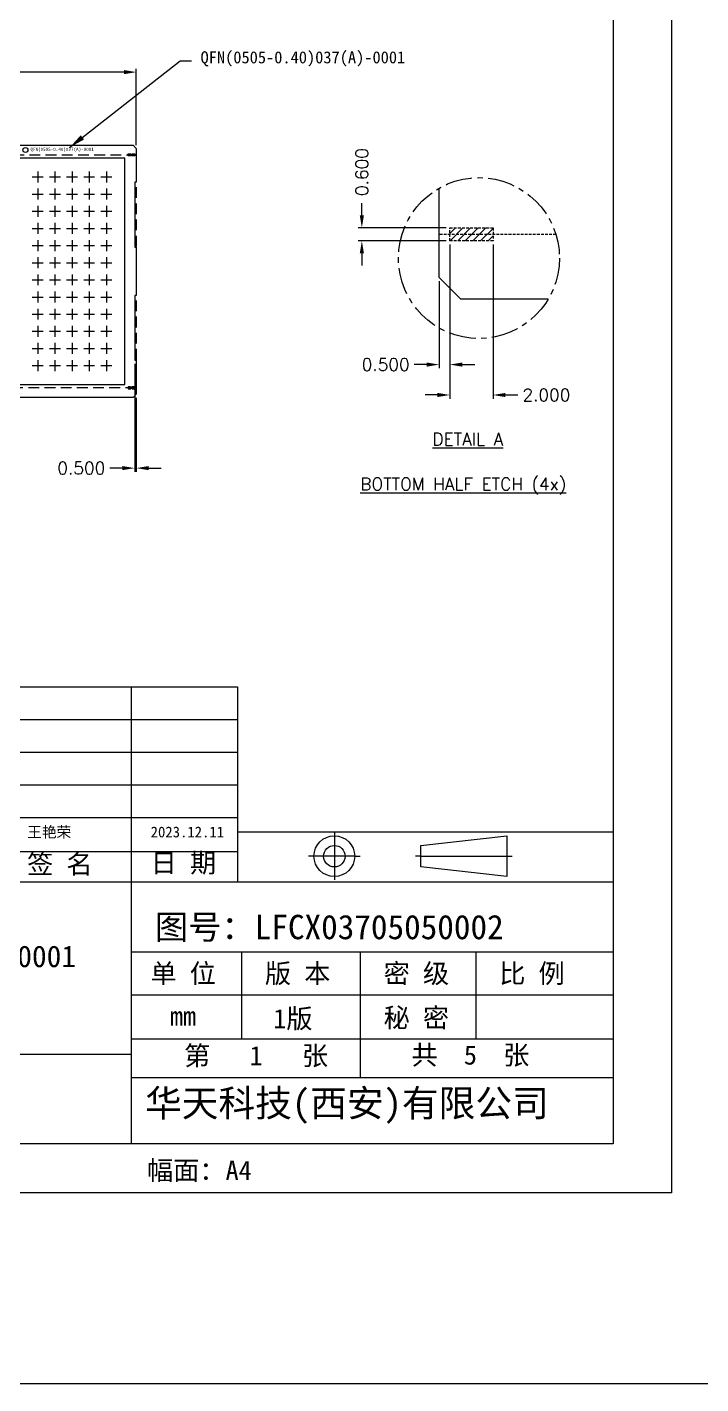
# Model space of a CAD drawing. Header units: millimetres. Extents: x 4026 to 4299, y 1527 to 1783.
# Drawn here: x 4142 to 4204.4, y 1526.9 to 1652.7 of the extents above; entities that cross this region are included whole.
import ezdxf
from ezdxf.lldxf.tags import DXFTag

# ---------------------------------------------------------------- set-up
doc = ezdxf.new("R2010")
doc.units = ezdxf.units.MM
doc.linetypes.add('CENTER', pattern=[2, 1.25, -0.25, 0.25, -0.25])
doc.linetypes.add('HIDDEN', pattern=[0.375, 0.25, -0.125])
for name, color, linetype in [('1', 7, 'Continuous'), ('1D', 4, 'Continuous'), ('中心线', 1, 'CENTER'), ('图层1实体', 7, 'Continuous')]:
    doc.layers.add(name, color=color, linetype=linetype)
doc.layers.add('标注线', color=3, linetype='Continuous', lineweight=18)
doc.styles.add('SIMPLEX', font='SIMPLEX')
doc.styles.get("Standard").update_dxf_attribs({"font": ''})
doc.styles.add('宋体', font='')
doc.styles.get('Standard').set_extended_font_data('SimSun')
doc.styles.get('宋体').set_extended_font_data('SimSun')
tags = doc.linetypes.add('BORDER', pattern=[8.75, 2.5, -1.25, 2.5, -1.25, 0, -1.25]).pattern_tags.tags
tags[14:15] = [DXFTag(74, 4), DXFTag(75, 0), DXFTag(340, '0'), DXFTag(46, 1.0), DXFTag(50, 0.0), DXFTag(44, 0.0), DXFTag(45, 0.0)]
tags[12:13] = [DXFTag(74, 4), DXFTag(75, 0), DXFTag(340, '0'), DXFTag(46, 1.0), DXFTag(50, 0.0), DXFTag(44, 0.0), DXFTag(45, 0.0)]
tags[10:11] = [DXFTag(74, 4), DXFTag(75, 0), DXFTag(340, '0'), DXFTag(46, 1.0), DXFTag(50, 0.0), DXFTag(44, 0.0), DXFTag(45, 0.0)]
tags[8:9] = [DXFTag(74, 4), DXFTag(75, 0), DXFTag(340, '0'), DXFTag(46, 1.0), DXFTag(50, 0.0), DXFTag(44, 0.0), DXFTag(45, 0.0)]
tags[6:7] = [DXFTag(74, 4), DXFTag(75, 0), DXFTag(340, '0'), DXFTag(46, 1.0), DXFTag(50, 0.0), DXFTag(44, 0.0), DXFTag(45, 0.0)]
tags[4:5] = [DXFTag(74, 4), DXFTag(75, 0), DXFTag(340, '0'), DXFTag(46, 1.0), DXFTag(50, 0.0), DXFTag(44, 0.0), DXFTag(45, 0.0)]
doc.dimstyles.get("Standard").update_dxf_attribs({"dimtxt": 0.18, "dimasz": 0.18, "dimexe": 0.18, "dimexo": 0.0625, "dimgap": 0.09, "dimtad": 0, "dimtih": 1, "dimtoh": 1, "dimdec": 4, "dimzin": 0, "dimdsep": 46, "dimtxsty": 'Standard', "dimcen": 0.09, "dimadec": 0, "dimazin": 0, "dimtfac": 1, "dimtdec": 4, "dimtofl": 0, "dimtmove": 0, "dimatfit": 3, "dimfxl": 1, "dimtolj": 1, "dimtzin": 0, "dimarcsym": 0})

msp = doc.modelspace()

# ---------------------------------------------------------------- hatches: boundary and pattern name
at = {"layer": '1D', "lineweight": 5}
h = msp.add_hatch(dxfattribs=at)
h.set_pattern_fill('ANSI31', color=256, scale=0.6, style=0)
h.set_pattern_definition([(45, (3795.25885, 1640.641675), (-0.053033009, 0.053033009), [])])
h.paths.add_polyline_path([(4074.8289, 1640.9581), (4074.8289, 1640.7781), (4075.4289, 1640.7781), (4075.4289, 1640.9581)])
h.paths.add_polyline_path([(4074.8289, 1619.1781), (4074.8289, 1619.3581), (4075.4289, 1619.3581), (4075.4289, 1619.1781)])
h.paths.add_polyline_path([(4151.3289, 1619.3581), (4151.3289, 1619.1781), (4151.9289, 1619.1781), (4151.9289, 1619.3581)])
h.paths.add_polyline_path([(4151.3289, 1640.7781), (4151.3289, 1640.9581), (4151.9289, 1640.9581), (4151.9289, 1640.7781)])
h = msp.add_hatch(dxfattribs=at)
h.set_pattern_fill('ANSI31', color=256, scale=4, style=0)
h.set_pattern_definition([(45, (3661.0486, 1717.37435), (-0.3535534, 0.3535534), [])])
h.paths.add_polyline_path([(4181.1303, 1632.8933), (4181.1303, 1634.0933), (4185.1303, 1634.0933), (4185.1303, 1632.8933)])

# ---------------------------------------------------------------- linework, layer by layer
at = {"lineweight": 5}
msp.add_lwpolyline([(4026.0599, 1782.5975), (4298.8444, 1782.5975), (4298.8444, 1526.9022), (4026.0599, 1526.9022)], close=True, dxfattribs=at)
at = {"layer": '1', "lineweight": 5}
for p, q in [((4074.9789, 1641.7681, 0.0291), (4151.7789, 1641.7681, 0.0291)), ((4151.7789, 1641.7681, 0.0291), (4152.0789, 1641.4681, 0.0291)), ((4152.0789, 1641.4681, 0.0291), (4152.0789, 1638.3181, 0.0291)), ((4152.0789, 1638.3181, 0.0291), (4151.9289, 1638.3181, 0.0291)), ((4151.9289, 1638.3181, 0.0291), (4151.9289, 1632.3181, 0.0291)), ((4151.9289, 1632.3181, 0.0291), (4152.0789, 1632.3181, 0.0291)), ((4152.0789, 1632.3181, 0.0291), (4152.0789, 1627.8181, 0.0291)), ((4152.0789, 1627.8181, 0.0291), (4151.9289, 1627.8181, 0.0291)), ((4151.9289, 1627.8181, 0.0291), (4151.9289, 1621.8181, 0.0291)), ((4151.9289, 1621.8181, 0.0291), (4152.0789, 1621.8181, 0.0291)), ((4152.0789, 1621.8181, 0.0291), (4152.0789, 1618.6681, 0.0291)), ((4151.7789, 1618.3681, 0.0291), (4074.9789, 1618.3681, 0.0291)), ((4152.0789, 1618.6681, 0.0291), (4151.7789, 1618.3681, 0.0291))]:
    msp.add_line(p, q, dxfattribs=at)
at = {"layer": '1', "lineweight": 5, "elevation": 0.0291}
msp.add_lwpolyline([(4190.2403, 1627.4933), (4182.1303, 1627.4933), (4180.1303, 1629.4933), (4180.1303, 1637.7746)], dxfattribs=at)
at = {"layer": '1', "lineweight": 5}
msp.add_circle((4141.8039, 1641.3145, 0.0291), 0.2286, dxfattribs=at)
at = {"layer": '1D', "linetype": 'HIDDEN', "lineweight": 5}
for p, q in [((4180.1303, 1633.4933, 0.0291), (4180.1303, 1637.7746, 0.0291)), ((4190.9474, 1633.4933, 0.0291), (4180.1303, 1633.4933, 0.0291))]:
    msp.add_line(p, q, dxfattribs=at)
at = {"layer": '1D', "linetype": 'HIDDEN', "lineweight": 5, "ltscale": 4, "elevation": 0.0291}
msp.add_lwpolyline([(4152.0789, 1619.2681), (4074.6789, 1619.2681), (4074.6789, 1640.8681), (4152.0789, 1640.8681)], close=True, dxfattribs=at)
at = {"layer": '1D', "lineweight": 5, "elevation": 0.0291}
msp.add_lwpolyline([(4076.0289, 1619.5681), (4151.0289, 1619.5681), (4151.0289, 1640.5681), (4076.0289, 1640.5681)], close=True, dxfattribs=at)
at = {"layer": '1D', "linetype": 'HIDDEN', "lineweight": 5, "elevation": 0.0291}
for points in [[(4151.9289, 1640.9581), (4151.9289, 1640.7781), (4151.3289, 1640.7781), (4151.3289, 1640.9581)], [(4181.1303, 1632.8933), (4181.1303, 1634.0933), (4185.1303, 1634.0933), (4185.1303, 1632.8933)], [(4151.9289, 1619.1781), (4151.9289, 1619.3581), (4151.3289, 1619.3581), (4151.3289, 1619.1781)]]:
    msp.add_lwpolyline(points, close=True, dxfattribs=at)
at = {"layer": '1D', "color": 2, "linetype": 'CENTER', "lineweight": 5, "ltscale": 2}
msp.add_circle((4183.8202, 1631.2916, 0.0291), 7.4595, dxfattribs=at)
at = {"layer": '中心线', "linetype": 'CENTER', "lineweight": 5}
for p, q in [((4142.9439, 1639.3203, 0.0291), (4142.9439, 1638.3059, 0.0291)), ((4144.5339, 1639.3203, 0.0291), (4144.5339, 1638.3059, 0.0291)), ((4146.1239, 1639.3203, 0.0291), (4146.1239, 1638.3059, 0.0291)), ((4147.7139, 1639.3203, 0.0291), (4147.7139, 1638.3059, 0.0291)), ((4149.3039, 1639.3203, 0.0291), (4149.3039, 1638.3059, 0.0291)), ((4142.4367, 1638.8131, 0.0291), (4143.4511, 1638.8131, 0.0291)), ((4144.0267, 1638.8131, 0.0291), (4145.0411, 1638.8131, 0.0291)), ((4145.6167, 1638.8131, 0.0291), (4146.6311, 1638.8131, 0.0291)), ((4147.2067, 1638.8131, 0.0291), (4148.2211, 1638.8131, 0.0291)), ((4148.7967, 1638.8131, 0.0291), (4149.8111, 1638.8131, 0.0291)), ((4142.4367, 1637.2231, 0.0291), (4143.4511, 1637.2231, 0.0291)), ((4142.9439, 1637.7303, 0.0291), (4142.9439, 1636.7159, 0.0291)), ((4144.0267, 1637.2231, 0.0291), (4145.0411, 1637.2231, 0.0291)), ((4144.5339, 1637.7303, 0.0291), (4144.5339, 1636.7159, 0.0291)), ((4145.6167, 1637.2231, 0.0291), (4146.6311, 1637.2231, 0.0291)), ((4146.1239, 1637.7303, 0.0291), (4146.1239, 1636.7159, 0.0291)), ((4147.2067, 1637.2231, 0.0291), (4148.2211, 1637.2231, 0.0291)), ((4147.7139, 1637.7303, 0.0291), (4147.7139, 1636.7159, 0.0291)), ((4148.7967, 1637.2231, 0.0291), (4149.8111, 1637.2231, 0.0291)), ((4149.3039, 1637.7303, 0.0291), (4149.3039, 1636.7159, 0.0291)), ((4142.4367, 1635.6331, 0.0291), (4143.4511, 1635.6331, 0.0291)), ((4142.9439, 1636.1403, 0.0291), (4142.9439, 1635.1259, 0.0291)), ((4144.0267, 1635.6331, 0.0291), (4145.0411, 1635.6331, 0.0291)), ((4144.5339, 1636.1403, 0.0291), (4144.5339, 1635.1259, 0.0291)), ((4145.6167, 1635.6331, 0.0291), (4146.6311, 1635.6331, 0.0291)), ((4146.1239, 1636.1403, 0.0291), (4146.1239, 1635.1259, 0.0291)), ((4147.2067, 1635.6331, 0.0291), (4148.2211, 1635.6331, 0.0291)), ((4147.7139, 1636.1403, 0.0291), (4147.7139, 1635.1259, 0.0291)), ((4148.7967, 1635.6331, 0.0291), (4149.8111, 1635.6331, 0.0291)), ((4149.3039, 1636.1403, 0.0291), (4149.3039, 1635.1259, 0.0291)), ((4142.9439, 1634.5503, 0.0291), (4142.9439, 1633.5359, 0.0291)), ((4144.5339, 1634.5503, 0.0291), (4144.5339, 1633.5359, 0.0291)), ((4146.1239, 1634.5503, 0.0291), (4146.1239, 1633.5359, 0.0291)), ((4147.7139, 1634.5503, 0.0291), (4147.7139, 1633.5359, 0.0291)), ((4149.3039, 1634.5503, 0.0291), (4149.3039, 1633.5359, 0.0291)), ((4142.4367, 1634.0431, 0.0291), (4143.4511, 1634.0431, 0.0291)), ((4142.9439, 1632.9603, 0.0291), (4142.9439, 1631.9459, 0.0291)), ((4144.0267, 1634.0431, 0.0291), (4145.0411, 1634.0431, 0.0291)), ((4144.5339, 1632.9603, 0.0291), (4144.5339, 1631.9459, 0.0291)), ((4145.6167, 1634.0431, 0.0291), (4146.6311, 1634.0431, 0.0291)), ((4146.1239, 1632.9603, 0.0291), (4146.1239, 1631.9459, 0.0291)), ((4147.2067, 1634.0431, 0.0291), (4148.2211, 1634.0431, 0.0291)), ((4147.7139, 1632.9603, 0.0291), (4147.7139, 1631.9459, 0.0291)), ((4148.7967, 1634.0431, 0.0291), (4149.8111, 1634.0431, 0.0291)), ((4149.3039, 1632.9603, 0.0291), (4149.3039, 1631.9459, 0.0291)), ((4142.4367, 1632.4531, 0.0291), (4143.4511, 1632.4531, 0.0291)), ((4144.0267, 1632.4531, 0.0291), (4145.0411, 1632.4531, 0.0291)), ((4145.6167, 1632.4531, 0.0291), (4146.6311, 1632.4531, 0.0291)), ((4147.2067, 1632.4531, 0.0291), (4148.2211, 1632.4531, 0.0291)), ((4148.7967, 1632.4531, 0.0291), (4149.8111, 1632.4531, 0.0291)), ((4142.4367, 1630.8631, 0.0291), (4143.4511, 1630.8631, 0.0291)), ((4142.9439, 1631.3703, 0.0291), (4142.9439, 1630.3559, 0.0291)), ((4144.0267, 1630.8631, 0.0291), (4145.0411, 1630.8631, 0.0291)), ((4144.5339, 1631.3703, 0.0291), (4144.5339, 1630.3559, 0.0291)), ((4145.6167, 1630.8631, 0.0291), (4146.6311, 1630.8631, 0.0291)), ((4146.1239, 1631.3703, 0.0291), (4146.1239, 1630.3559, 0.0291)), ((4147.2067, 1630.8631, 0.0291), (4148.2211, 1630.8631, 0.0291)), ((4147.7139, 1631.3703, 0.0291), (4147.7139, 1630.3559, 0.0291)), ((4148.7967, 1630.8631, 0.0291), (4149.8111, 1630.8631, 0.0291)), ((4149.3039, 1631.3703, 0.0291), (4149.3039, 1630.3559, 0.0291)), ((4142.4367, 1629.2731, 0.0291), (4143.4511, 1629.2731, 0.0291)), ((4142.9439, 1629.7803, 0.0291), (4142.9439, 1628.7659, 0.0291)), ((4144.0267, 1629.2731, 0.0291), (4145.0411, 1629.2731, 0.0291)), ((4144.5339, 1629.7803, 0.0291), (4144.5339, 1628.7659, 0.0291)), ((4145.6167, 1629.2731, 0.0291), (4146.6311, 1629.2731, 0.0291)), ((4146.1239, 1629.7803, 0.0291), (4146.1239, 1628.7659, 0.0291)), ((4147.2067, 1629.2731, 0.0291), (4148.2211, 1629.2731, 0.0291)), ((4147.7139, 1629.7803, 0.0291), (4147.7139, 1628.7659, 0.0291)), ((4148.7967, 1629.2731, 0.0291), (4149.8111, 1629.2731, 0.0291)), ((4149.3039, 1629.7803, 0.0291), (4149.3039, 1628.7659, 0.0291)), ((4142.9439, 1628.1903, 0.0291), (4142.9439, 1627.1759, 0.0291)), ((4144.5339, 1628.1903, 0.0291), (4144.5339, 1627.1759, 0.0291)), ((4146.1239, 1628.1903, 0.0291), (4146.1239, 1627.1759, 0.0291)), ((4147.7139, 1628.1903, 0.0291), (4147.7139, 1627.1759, 0.0291)), ((4149.3039, 1628.1903, 0.0291), (4149.3039, 1627.1759, 0.0291)), ((4142.4367, 1627.6831, 0.0291), (4143.4511, 1627.6831, 0.0291)), ((4144.0267, 1627.6831, 0.0291), (4145.0411, 1627.6831, 0.0291)), ((4145.6167, 1627.6831, 0.0291), (4146.6311, 1627.6831, 0.0291)), ((4147.2067, 1627.6831, 0.0291), (4148.2211, 1627.6831, 0.0291)), ((4148.7967, 1627.6831, 0.0291), (4149.8111, 1627.6831, 0.0291)), ((4142.4367, 1626.0931, 0.0291), (4143.4511, 1626.0931, 0.0291)), ((4142.9439, 1626.6003, 0.0291), (4142.9439, 1625.5859, 0.0291)), ((4144.0267, 1626.0931, 0.0291), (4145.0411, 1626.0931, 0.0291)), ((4144.5339, 1626.6003, 0.0291), (4144.5339, 1625.5859, 0.0291)), ((4145.6167, 1626.0931, 0.0291), (4146.6311, 1626.0931, 0.0291)), ((4146.1239, 1626.6003, 0.0291), (4146.1239, 1625.5859, 0.0291)), ((4147.2067, 1626.0931, 0.0291), (4148.2211, 1626.0931, 0.0291)), ((4147.7139, 1626.6003, 0.0291), (4147.7139, 1625.5859, 0.0291)), ((4148.7967, 1626.0931, 0.0291), (4149.8111, 1626.0931, 0.0291)), ((4149.3039, 1626.6003, 0.0291), (4149.3039, 1625.5859, 0.0291)), ((4142.4367, 1624.5031, 0.0291), (4143.4511, 1624.5031, 0.0291)), ((4142.9439, 1625.0103, 0.0291), (4142.9439, 1623.9959, 0.0291)), ((4144.0267, 1624.5031, 0.0291), (4145.0411, 1624.5031, 0.0291)), ((4144.5339, 1625.0103, 0.0291), (4144.5339, 1623.9959, 0.0291)), ((4145.6167, 1624.5031, 0.0291), (4146.6311, 1624.5031, 0.0291)), ((4146.1239, 1625.0103, 0.0291), (4146.1239, 1623.9959, 0.0291)), ((4147.2067, 1624.5031, 0.0291), (4148.2211, 1624.5031, 0.0291)), ((4147.7139, 1625.0103, 0.0291), (4147.7139, 1623.9959, 0.0291)), ((4148.7967, 1624.5031, 0.0291), (4149.8111, 1624.5031, 0.0291)), ((4149.3039, 1625.0103, 0.0291), (4149.3039, 1623.9959, 0.0291)), ((4142.4367, 1622.9131, 0.0291), (4143.4511, 1622.9131, 0.0291)), ((4142.9439, 1623.4203, 0.0291), (4142.9439, 1622.4059, 0.0291)), ((4144.0267, 1622.9131, 0.0291), (4145.0411, 1622.9131, 0.0291)), ((4144.5339, 1623.4203, 0.0291), (4144.5339, 1622.4059, 0.0291)), ((4145.6167, 1622.9131, 0.0291), (4146.6311, 1622.9131, 0.0291)), ((4146.1239, 1623.4203, 0.0291), (4146.1239, 1622.4059, 0.0291)), ((4147.2067, 1622.9131, 0.0291), (4148.2211, 1622.9131, 0.0291)), ((4147.7139, 1623.4203, 0.0291), (4147.7139, 1622.4059, 0.0291)), ((4148.7967, 1622.9131, 0.0291), (4149.8111, 1622.9131, 0.0291)), ((4149.3039, 1623.4203, 0.0291), (4149.3039, 1622.4059, 0.0291)), ((4142.9439, 1621.8303, 0.0291), (4142.9439, 1620.8159, 0.0291)), ((4144.5339, 1621.8303, 0.0291), (4144.5339, 1620.8159, 0.0291)), ((4146.1239, 1621.8303, 0.0291), (4146.1239, 1620.8159, 0.0291)), ((4147.7139, 1621.8303, 0.0291), (4147.7139, 1620.8159, 0.0291)), ((4149.3039, 1621.8303, 0.0291), (4149.3039, 1620.8159, 0.0291)), ((4142.4367, 1621.3231, 0.0291), (4143.4511, 1621.3231, 0.0291)), ((4144.0267, 1621.3231, 0.0291), (4145.0411, 1621.3231, 0.0291)), ((4145.6167, 1621.3231, 0.0291), (4146.6311, 1621.3231, 0.0291)), ((4147.2067, 1621.3231, 0.0291), (4148.2211, 1621.3231, 0.0291)), ((4148.7967, 1621.3231, 0.0291), (4149.8111, 1621.3231, 0.0291))]:
    msp.add_line(p, q, dxfattribs=at)
at = {"layer": '图层1实体', "lineweight": 5}
for p, q in [((4108.4072, 1591.5422, 0.0616), (4161.4592, 1591.5422, 0.0616)), ((4151.5979, 1591.5422, 0.0616), (4151.5979, 1573.4623, 0.0616)), ((4161.4592, 1591.5422, 0.0616), (4161.4592, 1573.4623, 0.0616)), ((4108.4072, 1588.5149, 0.0616), (4161.4592, 1588.5149, 0.0616)), ((4108.4072, 1585.4876, 0.0616), (4161.4592, 1585.4876, 0.0616)), ((4108.4072, 1582.4603, 0.0616), (4161.4592, 1582.4603, 0.0616)), ((4108.4072, 1579.4329, 0.0616), (4161.4592, 1579.4329, 0.0616)), ((4161.4592, 1578.1008, 0.0616), (4196.2588, 1578.1008, 0.0616)), ((4108.4072, 1576.2615, 0.0616), (4161.4592, 1576.2615, 0.0616)), ((4108.4072, 1573.4623, 0.0616), (4196.2588, 1573.4623, 0.0616)), ((4151.5979, 1573.4623, 0.0616), (4151.5979, 1549.1553, 0.0616)), ((4151.5979, 1566.9576, 0.0616), (4196.2588, 1566.9576, 0.0616)), ((4161.816, 1566.8757, 0.0616), (4161.816, 1558.8806, 0.0616)), ((4172.8145, 1566.8757, 0.0616), (4172.8145, 1555.3239, 0.0616)), ((4183.5274, 1566.8757, 0.0616), (4183.5274, 1558.8806, 0.0616)), ((4151.5979, 1562.9834, 0.0616), (4196.2588, 1562.9834, 0.0616)), ((4151.5979, 1558.8806, 0.0616), (4196.2588, 1558.8806, 0.0616)), ((4151.5979, 1557.4459, 0.0616), (4039.6873, 1557.4459, 0.0616)), ((4151.5979, 1555.3239, 0.0616), (4196.2588, 1555.3239, 0.0616))]:
    msp.add_line(p, q, dxfattribs=at)
at = {"layer": '图层1实体', "color": 1, "linetype": 'BORDER', "lineweight": 5}
for p, q in [((4170.4251, 1577.9954, 0.0616), (4170.4251, 1575.8309, 0.0616)), ((4168.5345, 1575.8309, 0.0616), (4168.037, 1575.8309, 0.0616)), ((4170.4251, 1575.8309, 0.0616), (4168.5345, 1575.8309, 0.0616)), ((4170.4251, 1575.8309, 0.0616), (4170.4251, 1573.6346, 0.0616)), ((4172.3157, 1575.8309, 0.0616), (4170.4251, 1575.8309, 0.0616)), ((4172.3157, 1575.8309, 0.0616), (4172.8132, 1575.8309, 0.0616)), ((4178.4382, 1575.8309, 0.0616), (4177.9407, 1575.8309, 0.0616)), ((4178.4382, 1575.8309, 0.0616), (4186.3986, 1575.8309, 0.0616)), ((4186.3986, 1575.8309, 0.0616), (4186.8961, 1575.8309, 0.0616))]:
    msp.add_line(p, q, dxfattribs=at)
at = {"layer": '图层1实体', "color": 6, "linetype": 'Continuous', "lineweight": 5}
for p, q in [((4178.4382, 1576.8259, 0.0616), (4186.3986, 1577.7215, 0.0616)), ((4186.3986, 1577.7215, 0.0616), (4186.3986, 1573.9403, 0.0616)), ((4178.4382, 1574.8358, 0.0616), (4178.4382, 1576.8259, 0.0616)), ((4186.3986, 1573.9403, 0.0616), (4178.4382, 1574.8358, 0.0616))]:
    msp.add_line(p, q, dxfattribs=at)
at = {"layer": '图层1实体', "lineweight": 5, "elevation": 0.0616}
for points in [[(4039.6873, 1769.5311), (4201.651, 1769.5311), (4201.651, 1544.6229), (4039.6873, 1544.6229)], [(4059.0431, 1764.9714), (4196.2588, 1764.9714), (4196.2588, 1549.1553), (4059.0431, 1549.1553)]]:
    msp.add_lwpolyline(points, close=True, dxfattribs=at)
at = {"layer": '图层1实体', "color": 6, "linetype": 'Continuous', "lineweight": 5}
for radius in [1.8906, 0.9951]:
    msp.add_circle((4170.4251, 1575.8309, 0.0616), radius, dxfattribs=at)
at = {"layer": '标注线', "lineweight": 5}
for p, q in [((4150.9289, 1648.5392, 0.0291), (4120.9758, 1648.5392, 0.0291)), ((4152.0789, 1641.7681, 0.0291), (4152.0789, 1648.8392, 0.0291)), ((4172.9738, 1635.2433, 0.0291), (4172.9738, 1636.3933, 0.0291)), ((4180.7853, 1634.0933, 0.0291), (4172.6288, 1634.0933, 0.0291)), ((4180.7853, 1632.8933, 0.0291), (4172.6288, 1632.8933, 0.0291)), ((4172.9738, 1631.7433, 0.0291), (4172.9738, 1630.5933, 0.0291)), ((4181.1303, 1632.5483, 0.0291), (4181.1303, 1621.0731, 0.0291)), ((4181.1303, 1632.5483, 0.0291), (4181.1303, 1618.2529, 0.0291)), ((4185.1303, 1632.5483, 0.0291), (4185.1303, 1618.2529, 0.0291)), ((4180.1303, 1629.1483, 0.0291), (4180.1303, 1621.0731, 0.0291)), ((4151.9289, 1621.4731, 0.0291), (4151.9289, 1611.4732, 0.0291)), ((4178.9803, 1621.4181, 0.0291), (4177.8303, 1621.4181, 0.0291)), ((4182.2803, 1621.4181, 0.0291), (4183.4303, 1621.4181, 0.0291)), ((4152.0789, 1618.3231, 0.0291), (4152.0789, 1611.4732, 0.0291)), ((4179.9803, 1618.5979, 0.0291), (4178.8303, 1618.5979, 0.0291)), ((4186.2803, 1618.5979, 0.0291), (4187.4303, 1618.5979, 0.0291)), ((4150.7789, 1611.8182, 0.0291), (4149.6289, 1611.8182, 0.0291)), ((4153.2289, 1611.8182, 0.0291), (4154.3789, 1611.8182, 0.0291))]:
    msp.add_line(p, q, dxfattribs=at)
for points in [[(4150.9289, 1648.7308, 0.0291), (4150.9289, 1648.3475, 0.0291), (4152.0789, 1648.5392, 0.0291)], [(4172.7821, 1635.2433, 0.0291), (4173.1654, 1635.2433, 0.0291), (4172.9738, 1634.0933, 0.0291)], [(4172.7821, 1631.7433, 0.0291), (4173.1654, 1631.7433, 0.0291), (4172.9738, 1632.8933, 0.0291)], [(4178.9803, 1621.6098, 0.0291), (4178.9803, 1621.2264, 0.0291), (4180.1303, 1621.4181, 0.0291)], [(4182.2803, 1621.6098, 0.0291), (4182.2803, 1621.2264, 0.0291), (4181.1303, 1621.4181, 0.0291)], [(4179.9803, 1618.7895, 0.0291), (4179.9803, 1618.4062, 0.0291), (4181.1303, 1618.5979, 0.0291)], [(4186.2803, 1618.7895, 0.0291), (4186.2803, 1618.4062, 0.0291), (4185.1303, 1618.5979, 0.0291)], [(4150.7789, 1612.0099, 0.0291), (4150.7789, 1611.6265, 0.0291), (4151.9289, 1611.8182, 0.0291)], [(4153.2289, 1612.0099, 0.0291), (4153.2289, 1611.6265, 0.0291), (4152.0789, 1611.8182, 0.0291)]]:
    msp.add_solid(points, dxfattribs=at)

# ---------------------------------------------------------------- texts
at = {"layer": '图层1实体', "lineweight": 5, "style": '宋体'}
for s, height, p in [('图号：LFCX03705050002', 2.259812, (4153.8055, 1568.1344, 0.1414)), ('单 位', 1.78116, (4153.3885, 1564.0685, 0.0616)), ('版 本', 1.78116, (4163.9893, 1564.0685, 0.0616)), ('密 级', 1.78116, (4174.9878, 1564.0685, 0.0616)), ('比 例', 1.78116, (4185.7007, 1564.0685, 0.0616)), ('mm', 1.78116, (4155.1882, 1560.1207, 0.0616)), ('1版', 1.78116, (4164.7665, 1559.8801, 0.0616)), ('秘 密', 1.78116, (4174.9878, 1559.9657, 0.0616)), ('幅面：A4', 1.78116, (4153.0618, 1545.8104, 0.0616))]:
    msp.add_text(s, height=height, dxfattribs=at).set_placement(p)
at = {"layer": '图层1实体', "lineweight": 5, "attachment_point": 1, "style": '宋体'}
for s, insert, char_height in [('王艳荣', (4141.9594, 1578.5704, 0.0616), 1), ('2023.12.11', (4153.4085, 1578.5772, 0.0616), 1), ('{\\fSimSun|b0|i0|c134|p2;签 名}', (4141.9594, 1576.0019, 0.0616), 1.781163), ('{\\fSimSun|b0|i0|c134|p2;日 期}', (4153.4085, 1576.1053, 0.0616), 1.781163), ('{\\fSimSun|b0|i0|c134|p2;第   1   张}', (4156.5069, 1558.2281, 0.0616), 1.781163), ('{\\fSimSun|b0|i0|c134|p2;共  5  张}', (4177.5723, 1558.2887, 0.0616), 1.781163), ('{\\fSimSun|b0|i0|c134|p2;华天科技(西安)有限公司}', (4152.8855, 1554.1783, 0.0616), 2.493628)]:
    msp.add_mtext(s, dxfattribs=dict(at, insert=insert, char_height=char_height))
at = {"layer": '图层1实体', "lineweight": 5, "insert": (4112.4825, 1567.5461, 0.1414), "char_height": 2, "width": 65.69046, "attachment_point": 1, "style": '宋体'}
msp.add_mtext('QFN(0505-0.40)037(A)-0001\\P      引线框架图', dxfattribs=at)
at = {"layer": '标注线', "lineweight": 5, "attachment_point": 5}
for s, insert, char_height, style in [('QFN(0505-0.40)037(A)-0001', (4167.5121, 1649.7598, 0.0291), 1.115046, '宋体'), ('QFN(0505-0.40)037(A)-0001', (4145.2068, 1641.3424, 0.0291), 0.3, '宋体'), ('\\A1;0.500', (4175.1853, 1621.4181, 0.0291), 1.15, 'SIMPLEX'), ('\\A1;2.000', (4190.0753, 1618.5979, 0.0291), 1.15, 'SIMPLEX'), ('{\\LDETAIL A}', (4182.7847, 1614.5015, 0.0101), 1.15, 'SIMPLEX'), ('\\A1;0.500', (4146.9839, 1611.8182, 0.0291), 1.15, 'SIMPLEX'), ('{\\LBOTTOM HALF ETCH (4x)}', (4182.3638, 1610.148, 0.0101), 1.15, 'SIMPLEX')]:
    msp.add_mtext(s, dxfattribs=dict(at, insert=insert, char_height=char_height, style=style))
at = {"layer": '标注线', "lineweight": 5, "insert": (4172.9738, 1639.2678, 0.0291), "char_height": 1.15, "attachment_point": 5, "rotation": 90, "style": 'SIMPLEX'}
msp.add_mtext('\\A1;0.600', dxfattribs=at)

# ---------------------------------------------------------------- leaders
at = {"layer": '标注线', "lineweight": 5}
msp.add_leader([(4145.9039, 1641.5579, 0.0291), (4156.1483, 1649.5737, 0.0291), (4157.1783, 1649.5737, 0.0291)], dimstyle='Standard', override={"dimasz": 1.5, "dimgap": 0.3, "dimtad": 1, "dimlwd": 5}, dxfattribs=at)

doc.saveas('drawing.dxf')
